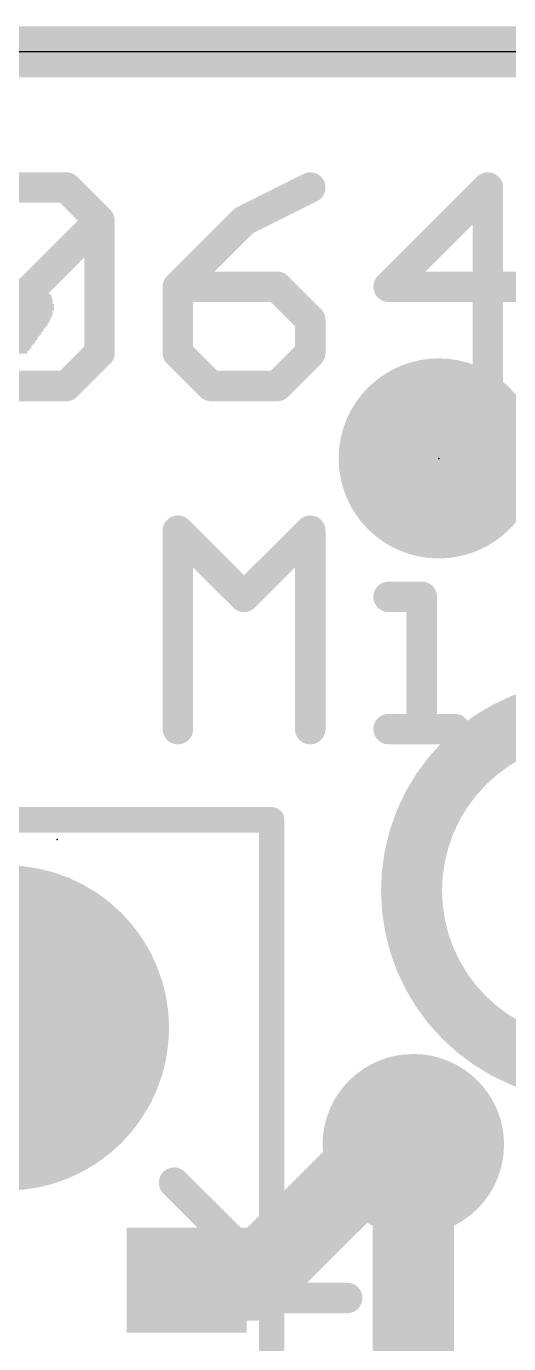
# Model space of a CAD drawing. Extents: x -2.3 to 17.7, y -5.1 to 12.8.
# Drawn here: x 9.37 to 11.78, y 6.24 to 12.83 of the extents above; entities that cross this region are included whole.
import ezdxf

# ---------------------------------------------------------------- set-up
doc = ezdxf.new("R2010")
doc.units = 0
for name, color, linetype in [('1', 12, 'CONTINUOUS'), ('16', 132, 'CONTINUOUS'), ('17', 110, 'CONTINUOUS'), ('18', 110, 'CONTINUOUS'), ('20', 53, 'CONTINUOUS'), ('21', 40, 'CONTINUOUS'), ('22', 6, 'CONTINUOUS'), ('24', 53, 'CONTINUOUS')]:
    doc.layers.add(name, color=color, linetype=linetype)

# ---------------------------------------------------------------- blocks, each defined once
blk = doc.blocks.new('PIE')
at = {"const_width": 0.5}
blk.add_lwpolyline([(0, -0.25, 1), (0, 0.25, 1), (0, -0.25)], format="xyb", dxfattribs=at)
blk = doc.blocks.new('ROUNDP')
at = {"const_width": 0.5}
blk.add_lwpolyline([(0, -0.25, 1), (0, 0.25, 1), (0, -0.25)], format="xyb", dxfattribs=at)
blk = doc.blocks.new('RECT')
blk.add_solid([(-0.5, -0.5), (0.5, -0.5), (-0.5, 0.5), (0.5, 0.5)])
blk = doc.blocks.new('ROUNDV')
at = {"const_width": 0.5}
blk.add_lwpolyline([(0, -0.25, 1), (0, 0.25, 1), (0, -0.25)], format="xyb", dxfattribs=at)

msp = doc.modelspace()

# ---------------------------------------------------------------- linework, layer by layer
at = {"layer": '1'}
for points, const_width in [([(17.526, 12.7), (1.016, 12.7)], 0.254), ([(11.303, 7.239), (11.303, 3.302)], 0.4064)]:
    msp.add_lwpolyline(points, dxfattribs=dict(at, const_width=const_width))
at = {"layer": '1', "const_width": 0.2032}
msp.add_lwpolyline([(11.4046, 7.239, 1), (11.2014, 7.239)], format="xyb", dxfattribs=at)
at = {"layer": '16'}
for points, const_width in [([(17.526, 12.7), (1.016, 12.7)], 0.254), ([(10.499, 6.562), (11.176, 7.239)], 0.4064), ([(11.176, 7.239), (11.303, 7.239)], 0.4064), ([(10.171, 6.562), (10.499, 6.562)], 0.4064)]:
    msp.add_lwpolyline(points, dxfattribs=dict(at, const_width=const_width))
at = {"layer": '16', "const_width": 0.2032}
for points in [[(11.176, 7.3406, 1), (11.176, 7.1374)], [(11.2478, 7.1672, 1), (11.1042, 7.3108)], [(11.303, 7.1374, 1), (11.303, 7.3406)], [(10.171, 6.6636, 1), (10.171, 6.4604)], [(10.4272, 6.6338, 1), (10.5708, 6.4902)], [(10.499, 6.4604, 1), (10.499, 6.6636)]]:
    msp.add_lwpolyline(points, format="xyb", dxfattribs=at)
at = {"layer": '20'}
msp.add_line((14.986, 12.7), (3.556, 12.7), dxfattribs=at)
at = {"layer": '21', "const_width": 0.1524}
for points in [[(9.2402, 12.0214), (9.5707, 12.0214)], [(9.5707, 12.0214), (9.7359, 11.8562)], [(10.7884, 12.0214), (10.4579, 11.8562)], [(11.6756, 12.0214), (11.1799, 11.5257)], [(11.6756, 11.03), (11.6756, 12.0214)], [(9.075, 11.1952), (9.7359, 11.8562)], [(9.7359, 11.8562), (9.7359, 11.1952)], [(10.4579, 11.8562), (10.1274, 11.5257)], [(10.1274, 11.5257), (10.1274, 11.1952)], [(10.6232, 11.5257), (10.1274, 11.5257)], [(10.7884, 11.3604), (10.6232, 11.5257)], [(11.1799, 11.5257), (11.8409, 11.5257)], [(10.7884, 11.1952), (10.7884, 11.3604)], [(9.7359, 11.1952), (9.5707, 11.03)], [(10.1274, 11.1952), (10.2927, 11.03)], [(10.6232, 11.03), (10.7884, 11.1952)], [(9.5707, 11.03), (9.2402, 11.03)], [(10.2927, 11.03), (10.6232, 11.03)], [(11.3451, 10.4721), (11.3451, 10.3069)], [(10.1274, 9.3155), (10.1274, 10.3069)], [(10.1274, 10.3069), (10.4579, 9.9764)], [(10.4579, 9.9764), (10.7884, 10.3069)], [(10.7884, 10.3069), (10.7884, 9.3155)], [(11.1799, 9.9764), (11.3451, 9.9764)], [(11.3451, 9.9764), (11.3451, 9.3155)], [(11.1799, 9.3155), (11.5104, 9.3155)], [(10.6847, 6.4727), (10.1085, 7.0489)], [(10.5406, 6.6168), (10.9728, 7.0489)], [(10.1085, 6.4727), (10.9728, 6.4727)]]:
    msp.add_lwpolyline(points, dxfattribs=at)
at = {"layer": '21', "const_width": 0.0762}
for points in [[(9.5976, 12.0483, 1), (9.5438, 11.9945)], [(9.5707, 11.9833, 1), (9.5707, 12.0595)], [(10.8054, 11.9873, 1), (10.7714, 12.0555)], [(11.7137, 12.0214, 1), (11.6375, 12.0214)], [(11.7026, 11.9945, 1), (11.6487, 12.0483)], [(9.774, 11.8562, 1), (9.6978, 11.8562)], [(9.7629, 11.8292, 1), (9.709, 11.8831)], [(9.709, 11.8292, 1), (9.7629, 11.8831)], [(10.4409, 11.8902, 1), (10.475, 11.8221)], [(10.4849, 11.8292, 1), (10.431, 11.8831)], [(10.1655, 11.5257, 1), (10.0893, 11.5257)], [(10.1274, 11.5638, 1), (10.1274, 11.4876)], [(10.1005, 11.5526, 1), (10.1544, 11.4987)], [(10.6501, 11.5526, 1), (10.5962, 11.4987)], [(10.6232, 11.4876, 1), (10.6232, 11.5638)], [(11.1529, 11.5526, 1), (11.2068, 11.4987)], [(11.1799, 11.5638, 1), (11.1799, 11.4876)], [(10.8265, 11.3604, 1), (10.7503, 11.3604)], [(10.7615, 11.3335, 1), (10.8153, 11.3874)], [(9.7629, 11.1682, 1), (9.709, 11.2221)], [(10.1544, 11.2221, 1), (10.1005, 11.1682)], [(10.8153, 11.1682, 1), (10.7615, 11.2221)], [(9.6978, 11.1952, 1), (9.774, 11.1952)], [(10.0893, 11.1952, 1), (10.1655, 11.1952)], [(10.7503, 11.1952, 1), (10.8265, 11.1952)], [(9.5438, 11.0569, 1), (9.5976, 11.003)], [(9.5707, 10.9919, 1), (9.5707, 11.0681)], [(10.2927, 11.0681, 1), (10.2927, 10.9919)], [(10.2657, 11.003, 1), (10.3196, 11.0569)], [(10.5962, 11.0569, 1), (10.6501, 11.003)], [(10.6232, 10.9919, 1), (10.6232, 11.0681)], [(11.6375, 11.03, 1), (11.7137, 11.03)], [(11.3832, 10.4721, 1), (11.307, 10.4721)], [(10.1655, 10.3069, 1), (10.0893, 10.3069)], [(10.1544, 10.3338, 1), (10.1005, 10.28)], [(10.8265, 10.3069, 1), (10.7503, 10.3069)], [(10.8153, 10.28, 1), (10.7614, 10.3338)], [(11.307, 10.3069, 1), (11.3832, 10.3069)], [(10.431, 10.0034, 1), (10.4849, 9.9495)], [(10.431, 9.9495, 1), (10.4849, 10.0034)], [(11.1799, 10.0145, 1), (11.1799, 9.9383)], [(11.3832, 9.9764, 1), (11.307, 9.9764)], [(11.3451, 9.9383, 1), (11.3451, 10.0145)], [(10.0893, 9.3155, 1), (10.1655, 9.3155)], [(10.7503, 9.3155, 1), (10.8265, 9.3155)], [(11.1799, 9.3536, 1), (11.1799, 9.2774)], [(11.307, 9.3155, 1), (11.3832, 9.3155)], [(11.5104, 9.2774, 1), (11.5104, 9.3536)], [(10.1354, 7.0759, 1), (10.0815, 7.022)], [(10.9997, 7.022, 1), (10.9459, 7.0759)], [(10.5137, 6.6437, 1), (10.5676, 6.5898)], [(10.1085, 6.5108, 1), (10.1085, 6.4346)], [(10.6577, 6.4458, 1), (10.7116, 6.4997)], [(10.9728, 6.4346, 1), (10.9728, 6.5108)]]:
    msp.add_lwpolyline(points, format="xyb", dxfattribs=at)
at = {"layer": '22'}
for points, const_width in [([(12.192, 7.611, 1), (12.192, 9.407, 1), (12.192, 7.611)], 0.3048), ([(10.6278, 8.862, 1), (10.5642, 8.862)], 0.0635), ([(10.596, 8.8302, 1), (10.596, 8.8938)], 0.0635)]:
    msp.add_lwpolyline(points, format="xyb", dxfattribs=dict(at, const_width=const_width))
at = {"layer": '22', "const_width": 0.127}
for points in [[(10.596, 8.862), (7.946, 8.862)], [(10.596, 5.362), (10.596, 8.862)]]:
    msp.add_lwpolyline(points, dxfattribs=at)
at = {"layer": '24'}
for p in [(11.43, 10.668), (9.525, 8.763)]:
    msp.add_point(p, dxfattribs=at)

# ---------------------------------------------------------------- block references
at = {"layer": '16'}
msp.add_blockref('PIE', (11.43, 10.668), dxfattribs=at)
at = {"layer": '16', "xscale": 0.6, "yscale": 0.525}
msp.add_blockref('RECT', (10.171, 6.562), dxfattribs=at)
at = {"layer": '17', "xscale": 1.625, "yscale": 1.625}
msp.add_blockref('ROUNDP', (9.271, 7.822), dxfattribs=at)
msp.add_blockref('ROUNDP', (9.271, 7.822), dxfattribs=at)
at = {"layer": '18', "xscale": 0.9064, "yscale": 0.9064}
msp.add_blockref('ROUNDV', (11.303, 7.239), dxfattribs=at)
msp.add_blockref('ROUNDV', (11.303, 7.239), dxfattribs=at)
at = {"layer": '22', "rotation": 180}
for p, xscale, yscale in [((8.9376, 11.5189), 1.0668, 0.0064), ((8.944, 11.5252), 1.0414, 0.0063), ((8.9535, 11.5316), 1.0096, 0.0064), ((8.9599, 11.538), 0.9715, 0.0063), ((8.9694, 11.5443), 0.9271, 0.0064), ((8.9821, 11.5507), 0.8763, 0.0063), ((8.998, 11.557), 0.7937, 0.0064), ((8.8805, 11.4554), 1.2446, 0.0064), ((8.8869, 11.4618), 1.2319, 0.0063), ((8.89, 11.4681), 1.2128, 0.0064), ((8.8963, 11.4745), 1.2001, 0.0063), ((8.9027, 11.4808), 1.1874, 0.0064), ((8.9059, 11.4871), 1.1684, 0.0063), ((8.9091, 11.4935), 1.1493, 0.0064), ((8.9185, 11.4999), 1.1303, 0.0063), ((8.9218, 11.5062), 1.1113, 0.0064), ((8.9281, 11.5126), 1.0858, 0.0063), ((8.8361, 11.3856), 1.3335, 0.0063), ((8.8392, 11.3919), 1.3272, 0.0064), ((8.8424, 11.3983), 1.3208, 0.0063), ((8.8456, 11.4046), 1.3145, 0.0064), ((8.8519, 11.4109), 1.3144, 0.0063), ((8.8582, 11.4173), 1.3017, 0.0064), ((8.8614, 11.4237), 1.2954, 0.0063), ((8.8646, 11.43), 1.289, 0.0064), ((8.871, 11.4364), 1.2763, 0.0063), ((8.871, 11.4427), 1.2637, 0.0064), ((8.8773, 11.449), 1.251, 0.0063), ((8.7884, 11.3221), 1.3526, 0.0063), ((8.7916, 11.3284), 1.3589, 0.0064), ((8.798, 11.3347), 1.3589, 0.0063), ((8.8011, 11.3411), 1.3526, 0.0064), ((8.8075, 11.3475), 1.3525, 0.0063), ((8.8106, 11.3538), 1.3462, 0.0064), ((8.817, 11.3602), 1.3462, 0.0063), ((8.8201, 11.3665), 1.3399, 0.0064), ((8.8265, 11.3728), 1.3398, 0.0063), ((8.8297, 11.3792), 1.3335, 0.0064), ((8.7471, 11.2649), 1.3589, 0.0064), ((8.7439, 11.2586), 1.3525, 0.0063), ((8.7503, 11.2713), 1.3526, 0.0063), ((8.7599, 11.284), 1.3589, 0.0063), ((8.7567, 11.2776), 1.3525, 0.0064), ((8.7661, 11.2903), 1.3589, 0.0064), ((8.7694, 11.2967), 1.3525, 0.0063), ((8.7726, 11.303), 1.3589, 0.0064), ((8.7789, 11.3094), 1.3589, 0.0063), ((8.782, 11.3157), 1.3525, 0.0064), ((8.5376, 11.2014), 1.6764, 0.0064), ((8.5376, 11.1951), 1.6764, 0.0063), ((8.7058, 11.2078), 1.3525, 0.0063), ((8.7122, 11.2141), 1.3526, 0.0064), ((8.7186, 11.2268), 1.3525, 0.0064), ((8.7186, 11.2205), 1.3525, 0.0063), ((8.7249, 11.2332), 1.3526, 0.0063), ((8.7313, 11.2395), 1.3525, 0.0064), ((8.7345, 11.2459), 1.3589, 0.0063), ((8.7376, 11.2522), 1.3526, 0.0064)]:
    msp.add_blockref('RECT', p, dxfattribs=dict(at, xscale=xscale, yscale=yscale))

doc.saveas('drawing.dxf')
